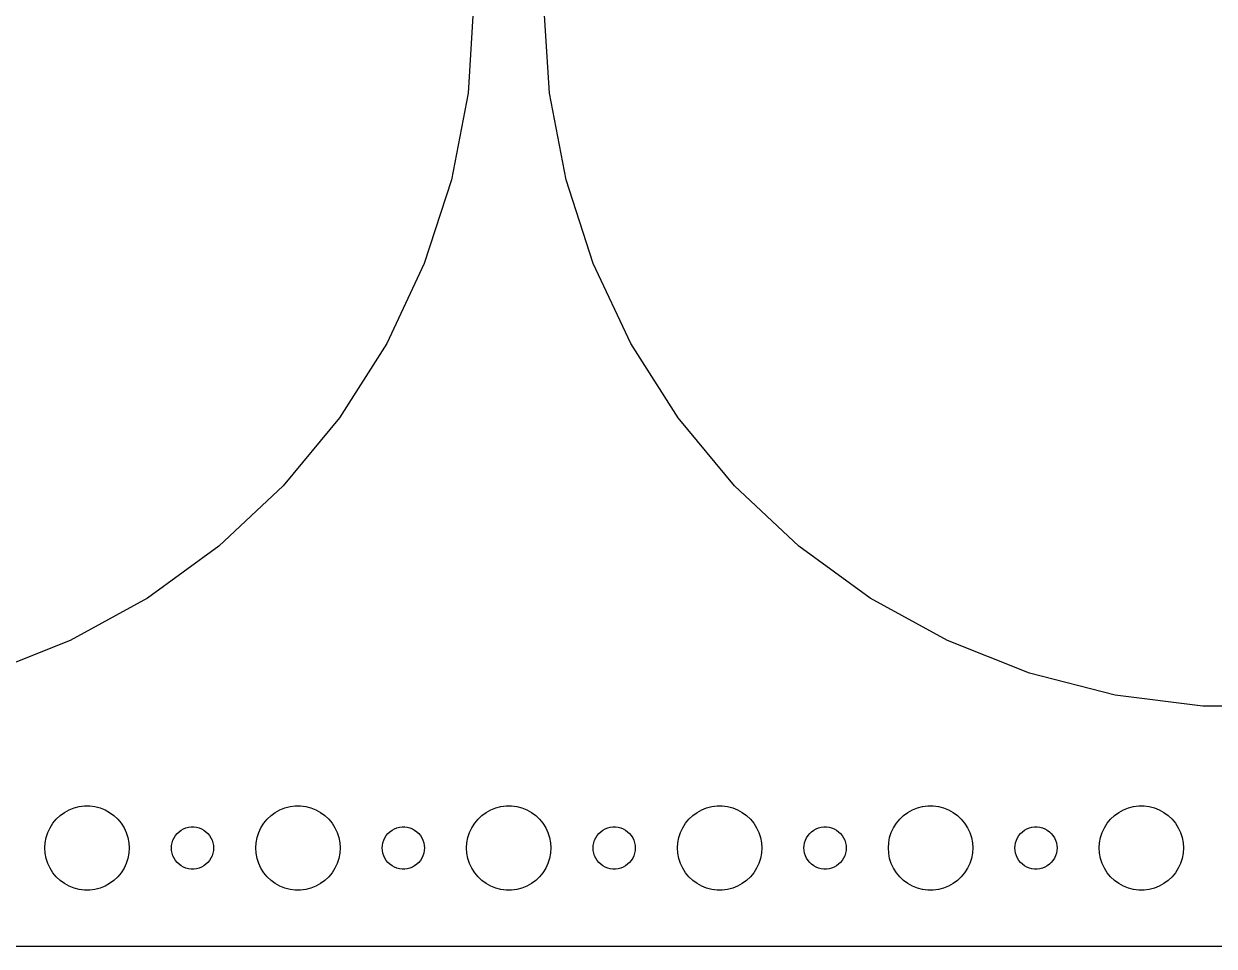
# Model space of a CAD drawing. Header units: metres. Extents: x -164 to 164, y -67 to 67.
# Drawn here: x -87 to -2.3, y -67 to -1.3 of the extents above; entities that cross this region are included whole.
import ezdxf

# ---------------------------------------------------------------- set-up
doc = ezdxf.new("R2010")
doc.units = ezdxf.units.M

msp = doc.modelspace()

# ---------------------------------------------------------------- linework, layer by layer
for p, q in [((-55, 0), (-55.3943, -6.26665)), ((-49.6057, -6.26665), (-50, 0)), ((-55.3943, -6.26665), (-56.5708, -12.4345)), ((-48.4292, -12.4345), (-49.6057, -6.26665)), ((-56.5708, -12.4345), (-58.5112, -18.4062)), ((-46.4888, -18.4062), (-48.4292, -12.4345)), ((-58.5112, -18.4062), (-61.1847, -24.0877)), ((-43.8153, -24.0877), (-46.4888, -18.4062)), ((-61.1847, -24.0877), (-64.5491, -29.3893)), ((-40.4509, -29.3893), (-43.8153, -24.0877)), ((-64.5491, -29.3893), (-68.5516, -34.2274)), ((-36.4484, -34.2274), (-40.4509, -29.3893)), ((-68.5516, -34.2274), (-73.1288, -38.5257)), ((-31.8712, -38.5257), (-36.4484, -34.2274)), ((-73.1288, -38.5257), (-78.2087, -42.2164)), ((-26.7913, -42.2164), (-31.8712, -38.5257)), ((-78.2087, -42.2164), (-83.711, -45.2413)), ((-21.289, -45.2413), (-26.7913, -42.2164)), ((-83.711, -45.2413), (-89.5491, -47.5528)), ((-15.4508, -47.5528), (-21.289, -45.2413)), ((-9.36906, -49.1143), (-15.4508, -47.5528)), ((-3.13951, -49.9013), (-9.36906, -49.1143)), ((3.13951, -49.9013), (-3.13951, -49.9013)), ((-84.4123, -57.6885), (-84.1075, -57.467)), ((-84.1075, -57.467), (-83.7773, -57.2855)), ((-83.7773, -57.2855), (-83.427, -57.1468)), ((-83.427, -57.1468), (-83.0621, -57.0531)), ((-83.0621, -57.0531), (-82.6884, -57.0059)), ((-82.6884, -57.0059), (-82.3116, -57.0059)), ((-82.3116, -57.0059), (-81.9379, -57.0531)), ((-81.9379, -57.0531), (-81.573, -57.1468)), ((-81.573, -57.1468), (-81.2227, -57.2855)), ((-81.2227, -57.2855), (-80.8925, -57.467)), ((-80.8925, -57.467), (-80.5877, -57.6885)), ((-69.4123, -57.6885), (-69.1075, -57.467)), ((-69.1075, -57.467), (-68.7773, -57.2855)), ((-68.7773, -57.2855), (-68.427, -57.1468)), ((-68.427, -57.1468), (-68.0621, -57.0531)), ((-68.0621, -57.0531), (-67.6884, -57.0059)), ((-67.6884, -57.0059), (-67.3116, -57.0059)), ((-67.3116, -57.0059), (-66.9379, -57.0531)), ((-66.9379, -57.0531), (-66.573, -57.1468)), ((-66.573, -57.1468), (-66.2227, -57.2855)), ((-66.2227, -57.2855), (-65.8925, -57.467)), ((-65.8925, -57.467), (-65.5877, -57.6885)), ((-54.4123, -57.6885), (-54.1075, -57.467)), ((-54.1075, -57.467), (-53.7773, -57.2855)), ((-53.7773, -57.2855), (-53.427, -57.1468)), ((-53.427, -57.1468), (-53.0621, -57.0531)), ((-53.0621, -57.0531), (-52.6884, -57.0059)), ((-52.6884, -57.0059), (-52.3116, -57.0059)), ((-52.3116, -57.0059), (-51.9379, -57.0531)), ((-51.9379, -57.0531), (-51.5729, -57.1468)), ((-51.5729, -57.1468), (-51.2227, -57.2855)), ((-51.2227, -57.2855), (-50.8925, -57.467)), ((-50.8925, -57.467), (-50.5877, -57.6885)), ((-39.4123, -57.6885), (-39.1075, -57.467)), ((-39.1075, -57.467), (-38.7773, -57.2855)), ((-38.7773, -57.2855), (-38.427, -57.1468)), ((-38.427, -57.1468), (-38.0621, -57.0531)), ((-38.0621, -57.0531), (-37.6884, -57.0059)), ((-37.6884, -57.0059), (-37.3116, -57.0059)), ((-37.3116, -57.0059), (-36.9379, -57.0531)), ((-36.9379, -57.0531), (-36.5729, -57.1468)), ((-36.5729, -57.1468), (-36.2227, -57.2855)), ((-36.2227, -57.2855), (-35.8925, -57.467)), ((-35.8925, -57.467), (-35.5877, -57.6885)), ((-24.4123, -57.6885), (-24.1075, -57.467)), ((-24.1075, -57.467), (-23.7773, -57.2855)), ((-23.7773, -57.2855), (-23.427, -57.1468)), ((-23.427, -57.1468), (-23.0621, -57.0531)), ((-23.0621, -57.0531), (-22.6884, -57.0059)), ((-22.6884, -57.0059), (-22.3116, -57.0059)), ((-22.3116, -57.0059), (-21.9379, -57.0531)), ((-21.9379, -57.0531), (-21.5729, -57.1468)), ((-21.5729, -57.1468), (-21.2227, -57.2855)), ((-21.2227, -57.2855), (-20.8925, -57.467)), ((-20.8925, -57.467), (-20.5877, -57.6885)), ((-9.41226, -57.6885), (-9.10747, -57.467)), ((-9.10747, -57.467), (-8.77733, -57.2855)), ((-8.77733, -57.2855), (-8.42705, -57.1468)), ((-8.42705, -57.1468), (-8.06213, -57.0531)), ((-8.06213, -57.0531), (-7.68837, -57.0059)), ((-7.68837, -57.0059), (-7.31161, -57.0059)), ((-7.31161, -57.0059), (-6.93785, -57.0531)), ((-6.93785, -57.0531), (-6.57294, -57.1468)), ((-6.57294, -57.1468), (-6.22266, -57.2855)), ((-6.22266, -57.2855), (-5.89252, -57.467)), ((-5.89252, -57.467), (-5.58772, -57.6885)), ((-85.1289, -58.5547), (-84.927, -58.2366)), ((-84.927, -58.2366), (-84.6869, -57.9464)), ((-84.6869, -57.9464), (-84.4123, -57.6885)), ((-80.5877, -57.6885), (-80.3131, -57.9464)), ((-80.3131, -57.9464), (-80.073, -58.2366)), ((-80.073, -58.2366), (-79.8711, -58.5547)), ((-70.1289, -58.5547), (-69.927, -58.2366)), ((-69.927, -58.2366), (-69.6869, -57.9464)), ((-69.6869, -57.9464), (-69.4123, -57.6885)), ((-65.5877, -57.6885), (-65.3131, -57.9464)), ((-65.3131, -57.9464), (-65.073, -58.2366)), ((-65.073, -58.2366), (-64.8711, -58.5547)), ((-55.1289, -58.5547), (-54.927, -58.2366)), ((-54.927, -58.2366), (-54.6869, -57.9464)), ((-54.6869, -57.9464), (-54.4123, -57.6885)), ((-50.5877, -57.6885), (-50.3131, -57.9464)), ((-50.3131, -57.9464), (-50.0729, -58.2366)), ((-50.0729, -58.2366), (-49.8711, -58.5547)), ((-40.1289, -58.5547), (-39.927, -58.2366)), ((-39.927, -58.2366), (-39.6869, -57.9464)), ((-39.6869, -57.9464), (-39.4123, -57.6885)), ((-35.5877, -57.6885), (-35.3131, -57.9464)), ((-35.3131, -57.9464), (-35.0729, -58.2366)), ((-35.0729, -58.2366), (-34.8711, -58.5547)), ((-25.1289, -58.5547), (-24.927, -58.2366)), ((-24.927, -58.2366), (-24.6869, -57.9464)), ((-24.6869, -57.9464), (-24.4123, -57.6885)), ((-20.5877, -57.6885), (-20.3131, -57.9464)), ((-20.3131, -57.9464), (-20.0729, -58.2366)), ((-20.0729, -58.2366), (-19.8711, -58.5547)), ((-10.1289, -58.5547), (-9.92705, -58.2366)), ((-9.92705, -58.2366), (-9.6869, -57.9464)), ((-9.6869, -57.9464), (-9.41226, -57.6885)), ((-5.58772, -57.6885), (-5.31308, -57.9464)), ((-5.31308, -57.9464), (-5.07294, -58.2366)), ((-5.07294, -58.2366), (-4.87108, -58.5547)), ((-85.4763, -59.624), (-85.4057, -59.2539)), ((-85.4057, -59.2539), (-85.2893, -58.8956)), ((-85.2893, -58.8956), (-85.1289, -58.5547)), ((-79.8711, -58.5547), (-79.7107, -58.8956)), ((-79.7107, -58.8956), (-79.5943, -59.2539)), ((-79.5943, -59.2539), (-79.5237, -59.624)), ((-76.3145, -59.2774), (-76.2135, -59.1183)), ((-76.2135, -59.1183), (-76.0934, -58.9732)), ((-76.0934, -58.9732), (-75.9561, -58.8442)), ((-75.9561, -58.8442), (-75.8037, -58.7335)), ((-75.8037, -58.7335), (-75.6387, -58.6428)), ((-75.6387, -58.6428), (-75.4635, -58.5734)), ((-75.4635, -58.5734), (-75.2811, -58.5266)), ((-75.2811, -58.5266), (-75.0942, -58.503)), ((-75.0942, -58.503), (-74.9058, -58.503)), ((-74.9058, -58.503), (-74.7189, -58.5266)), ((-74.7189, -58.5266), (-74.5365, -58.5734)), ((-74.5365, -58.5734), (-74.3613, -58.6428)), ((-74.3613, -58.6428), (-74.1963, -58.7335)), ((-74.1963, -58.7335), (-74.0439, -58.8442)), ((-74.0439, -58.8442), (-73.9065, -58.9732)), ((-73.9065, -58.9732), (-73.7865, -59.1183)), ((-73.7865, -59.1183), (-73.6855, -59.2774)), ((-70.4763, -59.624), (-70.4057, -59.2539)), ((-70.4057, -59.2539), (-70.2893, -58.8956)), ((-70.2893, -58.8956), (-70.1289, -58.5547)), ((-64.8711, -58.5547), (-64.7107, -58.8956)), ((-64.7107, -58.8956), (-64.5943, -59.2539)), ((-64.5943, -59.2539), (-64.5237, -59.624)), ((-61.3145, -59.2774), (-61.2135, -59.1183)), ((-61.2135, -59.1183), (-61.0934, -58.9732)), ((-61.0934, -58.9732), (-60.9561, -58.8442)), ((-60.9561, -58.8442), (-60.8037, -58.7335)), ((-60.8037, -58.7335), (-60.6387, -58.6428)), ((-60.6387, -58.6428), (-60.4635, -58.5734)), ((-60.4635, -58.5734), (-60.2811, -58.5266)), ((-60.2811, -58.5266), (-60.0942, -58.503)), ((-60.0942, -58.503), (-59.9058, -58.503)), ((-59.9058, -58.503), (-59.7189, -58.5266)), ((-59.7189, -58.5266), (-59.5365, -58.5734)), ((-59.5365, -58.5734), (-59.3613, -58.6428)), ((-59.3613, -58.6428), (-59.1963, -58.7335)), ((-59.1963, -58.7335), (-59.0439, -58.8442)), ((-59.0439, -58.8442), (-58.9065, -58.9732)), ((-58.9065, -58.9732), (-58.7865, -59.1183)), ((-58.7865, -59.1183), (-58.6855, -59.2774)), ((-55.4763, -59.624), (-55.4057, -59.2539)), ((-55.4057, -59.2539), (-55.2893, -58.8956)), ((-55.2893, -58.8956), (-55.1289, -58.5547)), ((-49.8711, -58.5547), (-49.7107, -58.8956)), ((-49.7107, -58.8956), (-49.5942, -59.2539)), ((-49.5942, -59.2539), (-49.5237, -59.624)), ((-46.3145, -59.2774), (-46.2135, -59.1183)), ((-46.2135, -59.1183), (-46.0934, -58.9732)), ((-46.0934, -58.9732), (-45.9561, -58.8442)), ((-45.9561, -58.8442), (-45.8037, -58.7335)), ((-45.8037, -58.7335), (-45.6387, -58.6428)), ((-45.6387, -58.6428), (-45.4635, -58.5734)), ((-45.4635, -58.5734), (-45.2811, -58.5266)), ((-45.2811, -58.5266), (-45.0942, -58.503)), ((-45.0942, -58.503), (-44.9058, -58.503)), ((-44.9058, -58.503), (-44.7189, -58.5266)), ((-44.7189, -58.5266), (-44.5365, -58.5734)), ((-44.5365, -58.5734), (-44.3613, -58.6428)), ((-44.3613, -58.6428), (-44.1963, -58.7335)), ((-44.1963, -58.7335), (-44.0439, -58.8442)), ((-44.0439, -58.8442), (-43.9065, -58.9732)), ((-43.9065, -58.9732), (-43.7865, -59.1183)), ((-43.7865, -59.1183), (-43.6855, -59.2774)), ((-40.4763, -59.624), (-40.4057, -59.2539)), ((-40.4057, -59.2539), (-40.2893, -58.8956)), ((-40.2893, -58.8956), (-40.1289, -58.5547)), ((-34.8711, -58.5547), (-34.7107, -58.8956)), ((-34.7107, -58.8956), (-34.5942, -59.2539)), ((-34.5942, -59.2539), (-34.5237, -59.624)), ((-31.3145, -59.2774), (-31.2135, -59.1183)), ((-31.2135, -59.1183), (-31.0934, -58.9732)), ((-31.0934, -58.9732), (-30.9561, -58.8442)), ((-30.9561, -58.8442), (-30.8037, -58.7335)), ((-30.8037, -58.7335), (-30.6387, -58.6428)), ((-30.6387, -58.6428), (-30.4635, -58.5734)), ((-30.4635, -58.5734), (-30.2811, -58.5266)), ((-30.2811, -58.5266), (-30.0942, -58.503)), ((-30.0942, -58.503), (-29.9058, -58.503)), ((-29.9058, -58.503), (-29.7189, -58.5266)), ((-29.7189, -58.5266), (-29.5365, -58.5734)), ((-29.5365, -58.5734), (-29.3613, -58.6428)), ((-29.3613, -58.6428), (-29.1963, -58.7335)), ((-29.1963, -58.7335), (-29.0439, -58.8442)), ((-29.0439, -58.8442), (-28.9065, -58.9732)), ((-28.9065, -58.9732), (-28.7865, -59.1183)), ((-28.7865, -59.1183), (-28.6855, -59.2774)), ((-25.4763, -59.624), (-25.4057, -59.2539)), ((-25.4057, -59.2539), (-25.2893, -58.8956)), ((-25.2893, -58.8956), (-25.1289, -58.5547)), ((-19.8711, -58.5547), (-19.7107, -58.8956)), ((-19.7107, -58.8956), (-19.5942, -59.2539)), ((-19.5942, -59.2539), (-19.5237, -59.624)), ((-16.3145, -59.2774), (-16.2135, -59.1183)), ((-16.2135, -59.1183), (-16.0934, -58.9732)), ((-16.0934, -58.9732), (-15.9561, -58.8442)), ((-15.9561, -58.8442), (-15.8037, -58.7335)), ((-15.8037, -58.7335), (-15.6387, -58.6428)), ((-15.6387, -58.6428), (-15.4635, -58.5734)), ((-15.4635, -58.5734), (-15.2811, -58.5266)), ((-15.2811, -58.5266), (-15.0942, -58.503)), ((-15.0942, -58.503), (-14.9058, -58.503)), ((-14.9058, -58.503), (-14.7189, -58.5266)), ((-14.7189, -58.5266), (-14.5365, -58.5734)), ((-14.5365, -58.5734), (-14.3613, -58.6428)), ((-14.3613, -58.6428), (-14.1963, -58.7335)), ((-14.1963, -58.7335), (-14.0439, -58.8442)), ((-14.0439, -58.8442), (-13.9065, -58.9732)), ((-13.9065, -58.9732), (-13.7865, -59.1183)), ((-13.7865, -59.1183), (-13.6855, -59.2774)), ((-10.4763, -59.624), (-10.4057, -59.2539)), ((-10.4057, -59.2539), (-10.2893, -58.8956)), ((-10.2893, -58.8956), (-10.1289, -58.5547)), ((-4.87108, -58.5547), (-4.71066, -58.8956)), ((-4.71066, -58.8956), (-4.59424, -59.2539)), ((-4.59424, -59.2539), (-4.52365, -59.624)), ((-85.5, -60), (-85.4763, -59.624)), ((-85.4763, -60.376), (-85.5, -60)), ((-79.5237, -59.624), (-79.5, -60)), ((-79.5, -60), (-79.5237, -60.376)), ((-76.5, -60), (-76.4882, -59.812)), ((-76.4882, -60.188), (-76.5, -60)), ((-76.4882, -59.812), (-76.4529, -59.627)), ((-76.4529, -59.627), (-76.3947, -59.4478)), ((-76.3947, -59.4478), (-76.3145, -59.2774)), ((-73.6855, -59.2774), (-73.6053, -59.4478)), ((-73.6053, -59.4478), (-73.5471, -59.627)), ((-73.5471, -59.627), (-73.5118, -59.812)), ((-73.5118, -59.812), (-73.5, -60)), ((-73.5, -60), (-73.5118, -60.188)), ((-70.5, -60), (-70.4763, -59.624)), ((-70.4763, -60.376), (-70.5, -60)), ((-64.5237, -59.624), (-64.5, -60)), ((-64.5, -60), (-64.5237, -60.376)), ((-61.5, -60), (-61.4882, -59.812)), ((-61.4882, -60.188), (-61.5, -60)), ((-61.4882, -59.812), (-61.4529, -59.627)), ((-61.4529, -59.627), (-61.3947, -59.4478)), ((-61.3947, -59.4478), (-61.3145, -59.2774)), ((-58.6855, -59.2774), (-58.6053, -59.4478)), ((-58.6053, -59.4478), (-58.5471, -59.627)), ((-58.5471, -59.627), (-58.5118, -59.812)), ((-58.5118, -59.812), (-58.5, -60)), ((-58.5, -60), (-58.5118, -60.188)), ((-55.5, -60), (-55.4763, -59.624)), ((-55.4763, -60.376), (-55.5, -60)), ((-49.5237, -59.624), (-49.5, -60)), ((-49.5, -60), (-49.5237, -60.376)), ((-46.5, -60), (-46.4882, -59.812)), ((-46.4882, -60.188), (-46.5, -60)), ((-46.4882, -59.812), (-46.4529, -59.627)), ((-46.4529, -59.627), (-46.3947, -59.4478)), ((-46.3947, -59.4478), (-46.3145, -59.2774)), ((-43.6855, -59.2774), (-43.6053, -59.4478)), ((-43.6053, -59.4478), (-43.5471, -59.627)), ((-43.5471, -59.627), (-43.5118, -59.812)), ((-43.5118, -59.812), (-43.5, -60)), ((-43.5, -60), (-43.5118, -60.188)), ((-40.5, -60), (-40.4763, -59.624)), ((-40.4763, -60.376), (-40.5, -60)), ((-34.5237, -59.624), (-34.5, -60)), ((-34.5, -60), (-34.5237, -60.376)), ((-31.5, -60), (-31.4882, -59.812)), ((-31.4882, -60.188), (-31.5, -60)), ((-31.4882, -59.812), (-31.4529, -59.627)), ((-31.4529, -59.627), (-31.3947, -59.4478)), ((-31.3947, -59.4478), (-31.3145, -59.2774)), ((-28.6855, -59.2774), (-28.6053, -59.4478)), ((-28.6053, -59.4478), (-28.5471, -59.627)), ((-28.5471, -59.627), (-28.5118, -59.812)), ((-28.5118, -59.812), (-28.5, -60)), ((-28.5, -60), (-28.5118, -60.188)), ((-25.5, -60), (-25.4763, -59.624)), ((-25.4763, -60.376), (-25.5, -60)), ((-19.5237, -59.624), (-19.5, -60)), ((-19.5, -60), (-19.5237, -60.376)), ((-16.5, -60), (-16.4882, -59.812)), ((-16.4882, -60.188), (-16.5, -60)), ((-16.4882, -59.812), (-16.4529, -59.627)), ((-16.4529, -59.627), (-16.3947, -59.4478)), ((-16.3947, -59.4478), (-16.3145, -59.2774)), ((-13.6855, -59.2774), (-13.6053, -59.4478)), ((-13.6053, -59.4478), (-13.5471, -59.627)), ((-13.5471, -59.627), (-13.5118, -59.812)), ((-13.5118, -59.812), (-13.5, -60)), ((-13.5, -60), (-13.5118, -60.188)), ((-10.5, -60), (-10.4763, -59.624)), ((-10.4763, -60.376), (-10.5, -60)), ((-4.52365, -59.624), (-4.5, -60)), ((-4.5, -60), (-4.52365, -60.376)), ((-85.4057, -60.7461), (-85.4763, -60.376)), ((-85.2893, -61.1044), (-85.4057, -60.7461)), ((-79.5943, -60.7461), (-79.7107, -61.1044)), ((-79.5237, -60.376), (-79.5943, -60.7461)), ((-76.4529, -60.373), (-76.4882, -60.188)), ((-76.3947, -60.5522), (-76.4529, -60.373)), ((-76.3145, -60.7226), (-76.3947, -60.5522)), ((-76.2135, -60.8817), (-76.3145, -60.7226)), ((-76.0934, -61.0268), (-76.2135, -60.8817)), ((-73.7865, -60.8817), (-73.9065, -61.0268)), ((-73.6855, -60.7226), (-73.7865, -60.8817)), ((-73.6053, -60.5522), (-73.6855, -60.7226)), ((-73.5471, -60.373), (-73.6053, -60.5522)), ((-73.5118, -60.188), (-73.5471, -60.373)), ((-70.4057, -60.7461), (-70.4763, -60.376)), ((-70.2893, -61.1044), (-70.4057, -60.7461)), ((-64.5943, -60.7461), (-64.7107, -61.1044)), ((-64.5237, -60.376), (-64.5943, -60.7461)), ((-61.4529, -60.373), (-61.4882, -60.188)), ((-61.3947, -60.5522), (-61.4529, -60.373)), ((-61.3145, -60.7226), (-61.3947, -60.5522)), ((-61.2135, -60.8817), (-61.3145, -60.7226)), ((-61.0934, -61.0268), (-61.2135, -60.8817)), ((-58.7865, -60.8817), (-58.9065, -61.0268)), ((-58.6855, -60.7226), (-58.7865, -60.8817)), ((-58.6053, -60.5522), (-58.6855, -60.7226)), ((-58.5471, -60.373), (-58.6053, -60.5522)), ((-58.5118, -60.188), (-58.5471, -60.373)), ((-55.4057, -60.7461), (-55.4763, -60.376)), ((-55.2893, -61.1044), (-55.4057, -60.7461)), ((-49.5942, -60.7461), (-49.7107, -61.1044)), ((-49.5237, -60.376), (-49.5942, -60.7461)), ((-46.4529, -60.373), (-46.4882, -60.188)), ((-46.3947, -60.5522), (-46.4529, -60.373)), ((-46.3145, -60.7226), (-46.3947, -60.5522)), ((-46.2135, -60.8817), (-46.3145, -60.7226)), ((-46.0934, -61.0268), (-46.2135, -60.8817)), ((-43.7865, -60.8817), (-43.9065, -61.0268)), ((-43.6855, -60.7226), (-43.7865, -60.8817)), ((-43.6053, -60.5522), (-43.6855, -60.7226)), ((-43.5471, -60.373), (-43.6053, -60.5522)), ((-43.5118, -60.188), (-43.5471, -60.373)), ((-40.4057, -60.7461), (-40.4763, -60.376)), ((-40.2893, -61.1044), (-40.4057, -60.7461)), ((-34.5942, -60.7461), (-34.7107, -61.1044)), ((-34.5237, -60.376), (-34.5942, -60.7461)), ((-31.4529, -60.373), (-31.4882, -60.188)), ((-31.3947, -60.5522), (-31.4529, -60.373)), ((-31.3145, -60.7226), (-31.3947, -60.5522)), ((-31.2135, -60.8817), (-31.3145, -60.7226)), ((-31.0934, -61.0268), (-31.2135, -60.8817)), ((-28.7865, -60.8817), (-28.9065, -61.0268)), ((-28.6855, -60.7226), (-28.7865, -60.8817)), ((-28.6053, -60.5522), (-28.6855, -60.7226)), ((-28.5471, -60.373), (-28.6053, -60.5522)), ((-28.5118, -60.188), (-28.5471, -60.373)), ((-25.4057, -60.7461), (-25.4763, -60.376)), ((-25.2893, -61.1044), (-25.4057, -60.7461)), ((-19.5942, -60.7461), (-19.7107, -61.1044)), ((-19.5237, -60.376), (-19.5942, -60.7461)), ((-16.4529, -60.373), (-16.4882, -60.188)), ((-16.3947, -60.5522), (-16.4529, -60.373)), ((-16.3145, -60.7226), (-16.3947, -60.5522)), ((-16.2135, -60.8817), (-16.3145, -60.7226)), ((-16.0934, -61.0268), (-16.2135, -60.8817)), ((-13.7865, -60.8817), (-13.9065, -61.0268)), ((-13.6855, -60.7226), (-13.7865, -60.8817)), ((-13.6053, -60.5522), (-13.6855, -60.7226)), ((-13.5471, -60.373), (-13.6053, -60.5522)), ((-13.5118, -60.188), (-13.5471, -60.373)), ((-10.4057, -60.7461), (-10.4763, -60.376)), ((-10.2893, -61.1044), (-10.4057, -60.7461)), ((-4.59424, -60.7461), (-4.71066, -61.1044)), ((-4.52365, -60.376), (-4.59424, -60.7461)), ((-85.1289, -61.4453), (-85.2893, -61.1044)), ((-84.927, -61.7634), (-85.1289, -61.4453)), ((-84.6869, -62.0536), (-84.927, -61.7634)), ((-80.073, -61.7634), (-80.3131, -62.0536)), ((-79.8711, -61.4453), (-80.073, -61.7634)), ((-79.7107, -61.1044), (-79.8711, -61.4453)), ((-75.9561, -61.1558), (-76.0934, -61.0268)), ((-75.8037, -61.2665), (-75.9561, -61.1558)), ((-75.6387, -61.3572), (-75.8037, -61.2665)), ((-75.4635, -61.4266), (-75.6387, -61.3572)), ((-75.2811, -61.4734), (-75.4635, -61.4266)), ((-75.0942, -61.497), (-75.2811, -61.4734)), ((-74.9058, -61.497), (-75.0942, -61.497)), ((-74.7189, -61.4734), (-74.9058, -61.497)), ((-74.5365, -61.4266), (-74.7189, -61.4734)), ((-74.3613, -61.3572), (-74.5365, -61.4266)), ((-74.1963, -61.2665), (-74.3613, -61.3572)), ((-74.0439, -61.1558), (-74.1963, -61.2665)), ((-73.9065, -61.0268), (-74.0439, -61.1558)), ((-70.1289, -61.4453), (-70.2893, -61.1044)), ((-69.927, -61.7634), (-70.1289, -61.4453)), ((-69.6869, -62.0536), (-69.927, -61.7634)), ((-65.073, -61.7634), (-65.3131, -62.0536)), ((-64.8711, -61.4453), (-65.073, -61.7634)), ((-64.7107, -61.1044), (-64.8711, -61.4453)), ((-60.9561, -61.1558), (-61.0934, -61.0268)), ((-60.8037, -61.2665), (-60.9561, -61.1558)), ((-60.6387, -61.3572), (-60.8037, -61.2665)), ((-60.4635, -61.4266), (-60.6387, -61.3572)), ((-60.2811, -61.4734), (-60.4635, -61.4266)), ((-60.0942, -61.497), (-60.2811, -61.4734)), ((-59.9058, -61.497), (-60.0942, -61.497)), ((-59.7189, -61.4734), (-59.9058, -61.497)), ((-59.5365, -61.4266), (-59.7189, -61.4734)), ((-59.3613, -61.3572), (-59.5365, -61.4266)), ((-59.1963, -61.2665), (-59.3613, -61.3572)), ((-59.0439, -61.1558), (-59.1963, -61.2665)), ((-58.9065, -61.0268), (-59.0439, -61.1558)), ((-55.1289, -61.4453), (-55.2893, -61.1044)), ((-54.927, -61.7634), (-55.1289, -61.4453)), ((-54.6869, -62.0536), (-54.927, -61.7634)), ((-50.0729, -61.7634), (-50.3131, -62.0536)), ((-49.8711, -61.4453), (-50.0729, -61.7634)), ((-49.7107, -61.1044), (-49.8711, -61.4453)), ((-45.9561, -61.1558), (-46.0934, -61.0268)), ((-45.8037, -61.2665), (-45.9561, -61.1558)), ((-45.6387, -61.3572), (-45.8037, -61.2665)), ((-45.4635, -61.4266), (-45.6387, -61.3572)), ((-45.2811, -61.4734), (-45.4635, -61.4266)), ((-45.0942, -61.497), (-45.2811, -61.4734)), ((-44.9058, -61.497), (-45.0942, -61.497)), ((-44.7189, -61.4734), (-44.9058, -61.497)), ((-44.5365, -61.4266), (-44.7189, -61.4734)), ((-44.3613, -61.3572), (-44.5365, -61.4266)), ((-44.1963, -61.2665), (-44.3613, -61.3572)), ((-44.0439, -61.1558), (-44.1963, -61.2665)), ((-43.9065, -61.0268), (-44.0439, -61.1558)), ((-40.1289, -61.4453), (-40.2893, -61.1044)), ((-39.927, -61.7634), (-40.1289, -61.4453)), ((-39.6869, -62.0536), (-39.927, -61.7634)), ((-35.0729, -61.7634), (-35.3131, -62.0536)), ((-34.8711, -61.4453), (-35.0729, -61.7634)), ((-34.7107, -61.1044), (-34.8711, -61.4453)), ((-30.9561, -61.1558), (-31.0934, -61.0268)), ((-30.8037, -61.2665), (-30.9561, -61.1558)), ((-30.6387, -61.3572), (-30.8037, -61.2665)), ((-30.4635, -61.4266), (-30.6387, -61.3572)), ((-30.2811, -61.4734), (-30.4635, -61.4266)), ((-30.0942, -61.497), (-30.2811, -61.4734)), ((-29.9058, -61.497), (-30.0942, -61.497)), ((-29.7189, -61.4734), (-29.9058, -61.497)), ((-29.5365, -61.4266), (-29.7189, -61.4734)), ((-29.3613, -61.3572), (-29.5365, -61.4266)), ((-29.1963, -61.2665), (-29.3613, -61.3572)), ((-29.0439, -61.1558), (-29.1963, -61.2665)), ((-28.9065, -61.0268), (-29.0439, -61.1558)), ((-25.1289, -61.4453), (-25.2893, -61.1044)), ((-24.927, -61.7634), (-25.1289, -61.4453)), ((-24.6869, -62.0536), (-24.927, -61.7634)), ((-20.0729, -61.7634), (-20.3131, -62.0536)), ((-19.8711, -61.4453), (-20.0729, -61.7634)), ((-19.7107, -61.1044), (-19.8711, -61.4453)), ((-15.9561, -61.1558), (-16.0934, -61.0268)), ((-15.8037, -61.2665), (-15.9561, -61.1558)), ((-15.6387, -61.3572), (-15.8037, -61.2665)), ((-15.4635, -61.4266), (-15.6387, -61.3572)), ((-15.2811, -61.4734), (-15.4635, -61.4266)), ((-15.0942, -61.497), (-15.2811, -61.4734)), ((-14.9058, -61.497), (-15.0942, -61.497)), ((-14.7189, -61.4734), (-14.9058, -61.497)), ((-14.5365, -61.4266), (-14.7189, -61.4734)), ((-14.3613, -61.3572), (-14.5365, -61.4266)), ((-14.1963, -61.2665), (-14.3613, -61.3572)), ((-14.0439, -61.1558), (-14.1963, -61.2665)), ((-13.9065, -61.0268), (-14.0439, -61.1558)), ((-10.1289, -61.4453), (-10.2893, -61.1044)), ((-9.92705, -61.7634), (-10.1289, -61.4453)), ((-9.6869, -62.0536), (-9.92705, -61.7634)), ((-5.07294, -61.7634), (-5.31308, -62.0536)), ((-4.87108, -61.4453), (-5.07294, -61.7634)), ((-4.71066, -61.1044), (-4.87108, -61.4453)), ((-84.4123, -62.3115), (-84.6869, -62.0536)), ((-84.1075, -62.533), (-84.4123, -62.3115)), ((-83.7773, -62.7145), (-84.1075, -62.533)), ((-80.8925, -62.533), (-81.2227, -62.7145)), ((-80.5877, -62.3115), (-80.8925, -62.533)), ((-80.3131, -62.0536), (-80.5877, -62.3115)), ((-69.4123, -62.3115), (-69.6869, -62.0536)), ((-69.1075, -62.533), (-69.4123, -62.3115)), ((-68.7773, -62.7145), (-69.1075, -62.533)), ((-65.8925, -62.533), (-66.2227, -62.7145)), ((-65.5877, -62.3115), (-65.8925, -62.533)), ((-65.3131, -62.0536), (-65.5877, -62.3115)), ((-54.4123, -62.3115), (-54.6869, -62.0536)), ((-54.1075, -62.533), (-54.4123, -62.3115)), ((-53.7773, -62.7145), (-54.1075, -62.533)), ((-50.8925, -62.533), (-51.2227, -62.7145)), ((-50.5877, -62.3115), (-50.8925, -62.533)), ((-50.3131, -62.0536), (-50.5877, -62.3115)), ((-39.4123, -62.3115), (-39.6869, -62.0536)), ((-39.1075, -62.533), (-39.4123, -62.3115)), ((-38.7773, -62.7145), (-39.1075, -62.533)), ((-35.8925, -62.533), (-36.2227, -62.7145)), ((-35.5877, -62.3115), (-35.8925, -62.533)), ((-35.3131, -62.0536), (-35.5877, -62.3115)), ((-24.4123, -62.3115), (-24.6869, -62.0536)), ((-24.1075, -62.533), (-24.4123, -62.3115)), ((-23.7773, -62.7145), (-24.1075, -62.533)), ((-20.8925, -62.533), (-21.2227, -62.7145)), ((-20.5877, -62.3115), (-20.8925, -62.533)), ((-20.3131, -62.0536), (-20.5877, -62.3115)), ((-9.41226, -62.3115), (-9.6869, -62.0536)), ((-9.10747, -62.533), (-9.41226, -62.3115)), ((-8.77733, -62.7145), (-9.10747, -62.533)), ((-5.89252, -62.533), (-6.22266, -62.7145)), ((-5.58772, -62.3115), (-5.89252, -62.533)), ((-5.31308, -62.0536), (-5.58772, -62.3115)), ((-83.427, -62.8532), (-83.7773, -62.7145)), ((-83.0621, -62.9469), (-83.427, -62.8532)), ((-82.6884, -62.9941), (-83.0621, -62.9469)), ((-82.3116, -62.9941), (-82.6884, -62.9941)), ((-81.9379, -62.9469), (-82.3116, -62.9941)), ((-81.573, -62.8532), (-81.9379, -62.9469)), ((-81.2227, -62.7145), (-81.573, -62.8532)), ((-68.427, -62.8532), (-68.7773, -62.7145)), ((-68.0621, -62.9469), (-68.427, -62.8532)), ((-67.6884, -62.9941), (-68.0621, -62.9469)), ((-67.3116, -62.9941), (-67.6884, -62.9941)), ((-66.9379, -62.9469), (-67.3116, -62.9941)), ((-66.573, -62.8532), (-66.9379, -62.9469)), ((-66.2227, -62.7145), (-66.573, -62.8532)), ((-53.427, -62.8532), (-53.7773, -62.7145)), ((-53.0621, -62.9469), (-53.427, -62.8532)), ((-52.6884, -62.9941), (-53.0621, -62.9469)), ((-52.3116, -62.9941), (-52.6884, -62.9941)), ((-51.9379, -62.9469), (-52.3116, -62.9941)), ((-51.5729, -62.8532), (-51.9379, -62.9469)), ((-51.2227, -62.7145), (-51.5729, -62.8532)), ((-38.427, -62.8532), (-38.7773, -62.7145)), ((-38.0621, -62.9469), (-38.427, -62.8532)), ((-37.6884, -62.9941), (-38.0621, -62.9469)), ((-37.3116, -62.9941), (-37.6884, -62.9941)), ((-36.9379, -62.9469), (-37.3116, -62.9941)), ((-36.5729, -62.8532), (-36.9379, -62.9469)), ((-36.2227, -62.7145), (-36.5729, -62.8532)), ((-23.427, -62.8532), (-23.7773, -62.7145)), ((-23.0621, -62.9469), (-23.427, -62.8532)), ((-22.6884, -62.9941), (-23.0621, -62.9469)), ((-22.3116, -62.9941), (-22.6884, -62.9941)), ((-21.9379, -62.9469), (-22.3116, -62.9941)), ((-21.5729, -62.8532), (-21.9379, -62.9469)), ((-21.2227, -62.7145), (-21.5729, -62.8532)), ((-8.42705, -62.8532), (-8.77733, -62.7145)), ((-8.06213, -62.9469), (-8.42705, -62.8532)), ((-7.68837, -62.9941), (-8.06213, -62.9469)), ((-7.31161, -62.9941), (-7.68837, -62.9941)), ((-6.93785, -62.9469), (-7.31161, -62.9941)), ((-6.57294, -62.8532), (-6.93785, -62.9469)), ((-6.22266, -62.7145), (-6.57294, -62.8532)), ((-159.814, -66.9901), (159.814, -66.9901))]:
    msp.add_line(p, q)

doc.saveas('drawing.dxf')
